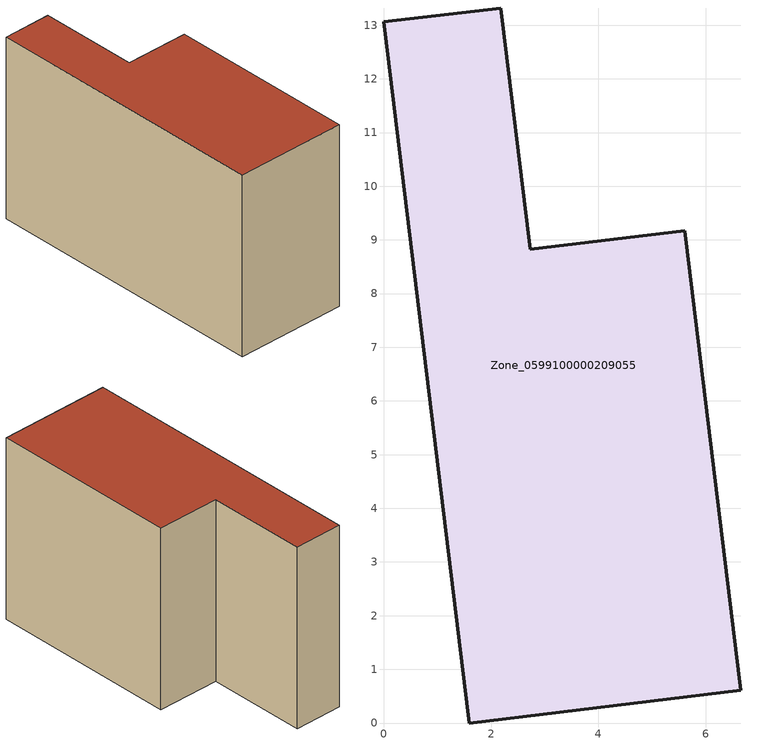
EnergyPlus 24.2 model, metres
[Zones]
Zone_0599100000209055
 floor ground (C_G): 1.59,0 0,13.06 2.18,13.32 2.73,8.83 5.61,9.17 6.65,0.61 z0
 wall outside (C_F): 1.59,0 6.65,0.61 5.61,9.17 2.73,8.83 2.18,13.32 0,13.06 1.59,0 z0:8.33
 roof outside (C_R): 0,13.06 1.59,0 6.65,0.61 5.61,9.17 2.73,8.83 2.18,13.32 z8.33
[BUILDING]
Pand.0599100000209055: North Axis=0; Terrain=City; Loads Convergence Tolerance Value=0.04; Temperature Convergence Tolerance Value=0.4; Solar Distribution=FullExterior; Maximum Number of Warmup Days=25; Minimum Number of Warmup Days=1
[Site:Location]
Rotterdam.The.Hague.AP_ZH_NLD Design_Conditions: Latitude=51.96; Longitude=4.45; Time Zone=1; Elevation=-4.5
[SITE:GROUNDTEMPERATURE:BUILDINGSURFACE]
18, 18, 18, 18, 18, 18, 18, 18, 18, 18, 18, 18
[MATERIAL] Thermal Absorptance=0.9; Solar Absorptance=0.7; Visible Absorptance=0.7
Name | Roughness | Thickness | Conductivity | Density | Specific Heat
G.TI.1975-1991 | MediumSmooth | 0.15 | 0.288461 | 540 | 1210
F.TI.1975-1991 | Rough | 0.3 | 0.230769 | 1920 | 840
R.TI.1975-1991 | MediumRough | 0.2 | 0.153846 | 1500 | 1000
[CONSTRUCTION]
C_G: G.TI.1975-1991
C_F: F.TI.1975-1991
C_R: R.TI.1975-1991
[ZONE]
Zone_0599100000209055: Type=1; Multiplier=1; Ceiling Height=Autocalculate; Volume=Autocalculate; Floor Area=autocalculate; Part of Total Floor Area=Yes
[ZONEINFILTRATION:DESIGNFLOWRATE]
Infil_Zone_0599100000209055: Zone or ZoneList or Space or SpaceList=Zone_0599100000209055; Schedule=AlwaysOn; Design Flow Rate Calculation Method=Flow/Area; Flow Rate per Floor Area=0.003; Constant Term Coefficient=1; Temperature Term Coefficient=0; Velocity Term Coefficient=0; Velocity Squared Term Coefficient=0
[HVACTEMPLATE:ZONE:IDEALLOADSAIRSYSTEM]
Zone_0599100000209055: Maximum Heating Supply Air Temperature=50; Minimum Cooling Supply Air Temperature=13; Maximum Heating Supply Air Humidity Ratio=0.0156; Minimum Cooling Supply Air Humidity Ratio=0.0077; Heating Limit=NoLimit; Cooling Limit=NoLimit; Dehumidification Control Type=ConstantSensibleHeatRatio; Cooling Sensible Heat Ratio=0.7; Dehumidification Setpoint=60; Humidification Control Type=None; Humidification Setpoint=30; Outdoor Air Method=None; Outdoor Air Flow Rate per Person=0.00944; Outdoor Air Flow Rate per Zone Floor Area=0; Outdoor Air Flow Rate per Zone=0; Demand Controlled Ventilation Type=None; Outdoor Air Economizer Type=NoEconomizer; Heat Recovery Type=None; Sensible Heat Recovery Effectiveness=0.7; Latent Heat Recovery Effectiveness=0.65
[ZONECONTROL:THERMOSTAT]
ThermostatControl_Zone_0599100000209055: Zone or ZoneList=Zone_0599100000209055; Control Type Schedule=DualSetpointControlType; Control 1=Thermostat_Zone_0599100000209055; Temperature Difference Between Cutout And Setpoint=0
[THERMOSTATSETPOINT:DUALSETPOINT]
Thermostat_Zone_0599100000209055: Heating Setpoint Temperature Schedule=HeatingSetpoint_Zone_0599100000209055; Cooling Setpoint Temperature Schedule=CoolingSetpoint_Zone_0599100000209055
[SCHEDULE:COMPACT]
HeatingSetpoint_Zone_0599100000209055: Through: 12/31, For: AllDays, Until: 24:00, 21
CoolingSetpoint_Zone_0599100000209055: Through: 12/31, For: AllDays, Until: 24:00, 24
DualSetpointControlType: Through: 12/31, For: AllDays, Until: 24:00, 4
AlwaysOn: Through: 12/31, For: AllDays, Until: 24:00, 1
